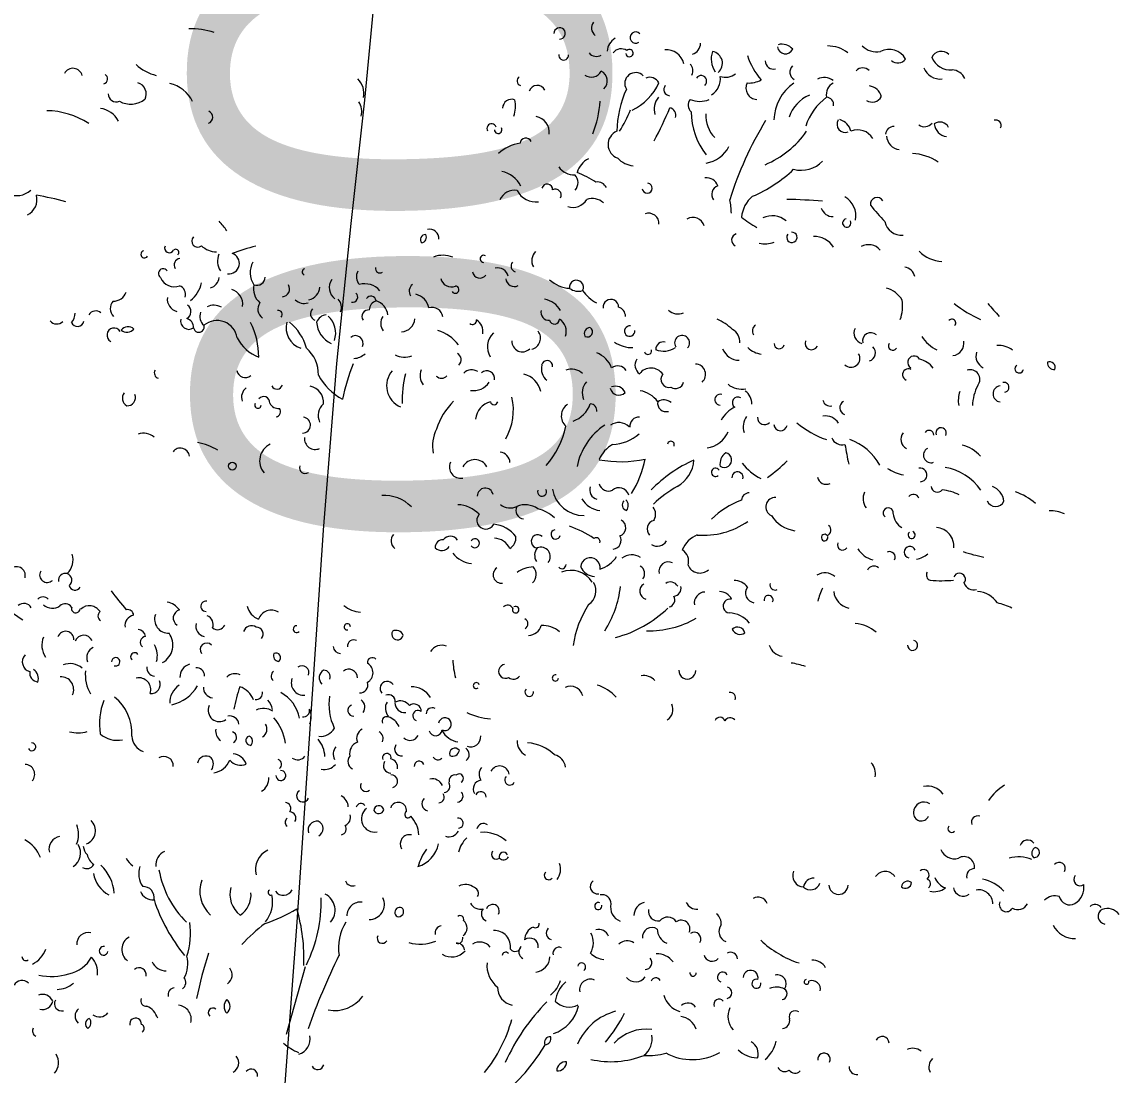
# Model space of a CAD drawing. Header units: millimetres. Extents: x -24439 to 198341, y -52871 to 149926.
# Drawn here: x 145170 to 146761, y 71363 to 72890 of the extents above; entities that cross this region are included whole.
import ezdxf

# ---------------------------------------------------------------- set-up
doc = ezdxf.new("R2010")
doc.units = ezdxf.units.MM
doc.linetypes.add('NET VAN', pattern=[1.06, 0.53, -0.53])
for name, color, linetype, lineweight in [('A-DETL-GENF-2', 9, 'NET VAN', 9), ('G-IMPT-1', 9, 'Continuous', 9), ('G-IMPT-6', 7, 'Continuous', 9)]:
    doc.layers.add(name, color=color, linetype=linetype, lineweight=lineweight)
doc.styles.add('Arial_1', font='arial_0.ttf', dxfattribs={"height": 600})

# ---------------------------------------------------------------- blocks, each defined once
blk = doc.blocks.new('NCV_TKCS_251209_TONG THE HIEN TRANG SAN DUONG - NCV_TKCS_HIEN TRANG_251209a_dwg_CX-1613001-TKCS_MB ĐỊNH VỊ CAO ĐỘ THIẾT KẾ')
at = {"layer": 'G-IMPT-1'}
blk.add_line((-247.9, 4447.1), (-244.2, 4277.7), dxfattribs=at)
blk.add_circle((-765.3, 5555.2), 9.44, dxfattribs=at)
for centre, radius, start, end in [((594.2, 6985.2), 25.4, 61.699, 171.4309), ((477.8, 6934.8), 44.9, 45.24, 134.7603), ((607.1, 7019.7), 48.9, 218.822, 291.315), ((422.9, 7012.5), 51.3, 243.045, 296.955), ((488, 6973.8), 22.6, 243.172, 341.587), ((591.5, 6985.6), 42.8, 218.117, 292.812), ((633.2, 6939), 36.2, 41.631, 103.3173), ((343.1, 6870.2), 76, 67.899, 108.0114), ((222.9, 6882.5), 33.9, 56.746, 123.2543), ((222, 6913.9), 19.7, 205.774, 351.288), ((422.6, 6895.9), 21.4, 60.66, 154.048), ((269.7, 6861.5), 19.9, 148.744, 258.515), ((450.4, 6846.3), 33.5, 28.883, 100.4241), ((764.4, 6875.8), 13.2, 350.728, 124.3312), ((-3.1, 6852.3), 28.1, 303.891, 17.228), ((110.6, 6846.9), 53.4, 177.216, 232.031), ((60.7, 6820.6), 29.1, 327.203, 96.8077), ((283.9, 6964.5), 174.5, 215.037, 237.209), ((205, 6870.8), 20.4, 198.339, 300.548), ((344.2, 6832.9), 35.7, 69.163, 133.4585), ((380, 6838.4), 30.8, 133.756, 209.182), ((455, 6868.2), 25.3, 254.05, 346.879), ((639.5, 6823), 22.8, 42.156, 143.8677), ((-217, 6826.3), 23.2, 159.056, 248.203), ((-130.1, 6828.4), 13.6, 60.039, 320.569), ((-37.8, 6780.3), 42.8, 29.132, 112.8169), ((148.6, 6855.5), 55.5, 281.44, 317.273), ((354.7, 6763.2), 111.5, 141.413, 195.137), ((467, 6738.9), 141.8, 143.4112, 178.9397), ((357.1, 6805.2), 18.6, 10.279, 102.3426), ((593.2, 6846.9), 24.7, 252.445, 334.816), ((652.4, 6849.4), 33.9, 202.407, 279.971), ((-309.1, 6784.7), 13.8, 284.873, 197.019), ((-149.7, 6786.1), 38, 136.466, 194.047), ((-149.2, 6769.3), 23.7, 71.921, 161.2086), ((-133.8, 6788.1), 8.88, 204.775, 155.2249), ((4.3, 6785.5), 21.8, 347.185, 62.366), ((52.2, 6778.8), 44.5, 317.892, 24.615), ((94.7, 6835.1), 37.7, 266.823, 326.307), ((186.4, 6795.9), 27.3, 169.108, 284.165), ((367.6, 6748.8), 87.1, 129.528, 178.6593), ((536.5, 6782.2), 21.7, 107.612, 189.172), ((-214.8, 6779.5), 23.2, 236.786, 317.463), ((51.5, 6773), 13.5, 327.104, 163.3485), ((415.1, 6773.7), 19.8, 165.135, 309.054), ((399.5, 6741), 39.7, 32.054, 89.8347), ((460, 6728), 43.3, 47.927, 128.2564), ((552.4, 6788.5), 36.2, 201.819, 278.69), ((-284.7, 6737.1), 11.6, 185.79, 22.283), ((-98.2, 6722), 26.3, 62.393, 227.959), ((-176.7, 6756.4), 132.7, 312.026, 352.779), ((-62.8, 6722.1), 25, 44.624, 129.0153), ((-14.5, 6732), 15, 157.323, 281.255), ((620.7, 6639.5), 117, 72.192, 104.5362), ((-212.6, 6731), 26.5, 249.547, 350.591), ((-191, 6700.5), 26.5, 330.705, 80.2207), ((60.5, 6715.5), 23.1, 161.2, 242.403), ((44.6, 6785.5), 62.8, 264.529, 307.993), ((1060, 6509.2), 859.5, 165.3457, 179.3983), ((109.3, 6804.1), 233.4, 309.641, 341.599), ((129.7, 6667.6), 247.9, 171.923, 196.248), ((4.1, 6688.1), 43.8, 155.625, 214.314), ((-1244.1, 6829.7), 1249.8, 349.501, 353.556), ((-0.7, 6670.7), 18.8, 0.521, 94.9327), ((216.5, 6748.2), 175, 197.683, 234.514), ((156.4, 6716.9), 73, 192.863, 242.273), ((-352.7, 6678.4), 261.9, 342.604, 355.487), ((325.2, 6704.4), 70.8, 271.537, 333.405), ((-363.8, 6648.7), 11.4, 140.791, 272.336), ((-319, 6629.6), 20.2, 41.18, 179.2684), ((-445.5, 6596.4), 283.9, 355.869, 12.112), ((90, 6652.8), 72.4, 294.935, 350.696), ((38.1, 6797.9), 332.5, 309.78, 330.38), ((452.5, 6553.6), 53.5, 5.94, 76.754), ((544.7, 6610.7), 16.3, 46.058, 205.017), ((-367.3, 6577.4), 22.7, 89.424, 193.256), ((-427.9, 6565), 70.3, 356.786, 30), ((-86.5, 6571.4), 34.6, 129.259, 267.611), ((697.5, 5248.1), 1360.9, 101.9214, 105.5513), ((1482.3, 8078), 1755.1, 237.135, 238.855), ((-301, 6537.4), 38.7, 10.153, 96.9077), ((139.9, 6525.4), 28.9, 36.028, 114.4821), ((442.5, 6579.6), 29.4, 214.697, 288.436), ((487.6, 6546.2), 10.1, 114.436, 46.636), ((610.9, 6595.3), 41.1, 208.104, 292.589), ((-1112.8, 6360.9), 185.3, 88.9678, 108.2633), ((-766.3, 6496.1), 47.7, 4.198, 63.183), ((-400.4, 6517.3), 11.3, 35.385, 227.883), ((-384.4, 6519), 9.11, 196.414, 47.596), ((-57.1, 6589.6), 61.1, 239.79, 279.599), ((175.5, 6524.7), 21.5, 124.596, 235.404), ((315, 6500.5), 76.6, 146.888, 190.491), ((714.6, 6605.4), 84, 241.944, 283.805), ((-277.7, 6409.4), 104.9, 116.3586, 148.4359), ((-310.7, 6505.8), 13.8, 39.14, 190.41), ((-120.6, 6476.7), 51.1, 132.206, 181.397), ((1.4, 6487.7), 12.1, 203.214, 98.6791), ((64.7, 6441.1), 156.3, 17.66, 29.598), ((325.1, 6460.5), 52.6, 66.909, 132.0152), ((564, 6476), 36.9, 57.385, 136.3012), ((-754.1, 6454.1), 42.9, 1.125, 49.278), ((-189.7, 6512.3), 46.6, 232.319, 287.948), ((-226.3, 6040.3), 438.5, 76.169, 82.8488), ((324, 6686.9), 217.4, 247.164, 258.979), ((370.5, 6474.8), 12.5, 159.808, 110.1957), ((437, 6437.9), 56.8, 49.317, 107.3038), ((656.5, 6455.1), 29.8, 29.533, 97.3373), ((-188.3, 6444.4), 26.9, 333.941, 61.112), ((-111.2, 6444.5), 23.9, 42.083, 115.2968), ((135.8, 6424.9), 28.2, 32.604, 137.8696), ((290.6, 6509.8), 72.1, 276.826, 305.677), ((1122.6, 6818.8), 439.6, 234.999, 240.451), ((-341.4, 6357.4), 67.9, 44.087, 94.3683), ((-229.2, 6415), 13.2, 12.136, 184.127), ((-206.3, 6407.4), 14.4, 349.443, 133.9532), ((-168.6, 6428.8), 39, 268.287, 346.321), ((-107.2, 6387.5), 39.8, 64.141, 126.2469), ((29.2, 6407), 24.9, 11.984, 126.3072), ((247.1, 6430.8), 15, 119.745, 262.875), ((625, 6355.7), 67.6, 48.779, 90.1112), ((914.1, 6758.8), 346.4, 249.411, 261.827), ((-1221, 6507.5), 101.2, 242.505, 274.115), ((-1171.2, 6316.1), 81.4, 42.663, 93.7343), ((580.8, 6364.7), 98.1, 357.315, 25.305), ((800.8, 6388.3), 9.17, 333.639, 158.4336), ((-1404.9, 6342.4), 23.3, 31.15, 168.58), ((-1335.6, 6361.1), 12.2, 301.7299, 77.194), ((-1251.4, 6348), 28.8, 350.5439, 89.0665), ((-292.5, 6352.5), 39.6, 98.2259, 171.775), ((-261.1, 6428.7), 52.4, 224.951, 293.141), ((940.3, 6317.7), 53.5, 68.56, 111.4398), ((1057.9, 6353.4), 13.6, 356.463, 130.4106), ((-1269.4, 6377.3), 57.5, 258.595, 323.726), ((-1068.9, 6344.5), 15.7, 307.691, 82.1724), ((814, 6341), 29.9, 293.266, 26.768), ((1065, 6367.6), 16.4, 193.669, 293.204), ((-1293.4, 6336.3), 19.9, 197.532, 309.689), ((799.9, 6407.1), 92.9, 230.05, 260.703), ((910.5, 6338), 32.6, 180.55, 258.393), ((988.4, 6329.4), 10.5, 141.569, 5.031), ((-1310.8, 6234.5), 57.4, 44.102, 99.0275), ((605.6, 6303.9), 25.7, 170.885, 271.487), ((625.7, 6289.7), 20.1, 65.344, 208.607), ((679.7, 6294.1), 10.6, 165.185, 344.303), ((740.7, 6270.7), 15.4, 46.547, 253.964), ((882.5, 6270.6), 23.3, 336.872, 126.5473), ((966.4, 6275.9), 11.7, 293.02, 124.2016), ((-185.6, 6248.3), 30.9, 150.978, 226.084), ((625, 6260), 20.4, 302.757, 63.268), ((755.3, 6227.2), 54.8, 52.531, 94.0694), ((1018.3, 6240.5), 116.2, 169.625, 194.618), ((964, 6258.4), 19.6, 113.961, 279.436), ((-1389.6, 6063), 192.8, 74.035, 105.9647), ((-467.4, 6219.4), 22.7, 12.13, 119.945), ((233.7, 6088.4), 146.6, 64.293, 81.8527), ((361.9, 6235.5), 18.1, 142.3, 226.497), ((490, 6243.7), 15.9, 176.392, 350.189), ((591.8, 6236), 21.6, 243.075, 48.165), ((735.8, 6238.3), 14.1, 79.348, 265.462), ((933.6, 6232.7), 67, 177.683, 207.374), ((-476, 6214.1), 12.2, 102.806, 238.271), ((-489.4, 6216.4), 14.4, 298.867, 42.21), ((-327.8, 6210.2), 8.56, 78.14, 281.86), ((-245.1, 6216.9), 15, 158.558, 266.384), ((-126.5, 6279.1), 79.3, 244.597, 283.172), ((-93.2, 6209.2), 16.9, 347.53, 205.889), ((151.2, 6250.9), 34.2, 242.599, 308.822), ((289.7, 6186.8), 34.5, 12.696, 77.3029), ((415.3, 6219.8), 12.3, 194.388, 3.103), ((-406.5, 6130.2), 62.6, 84.4596, 128.0624), ((-281.1, 6175.4), 24.8, 27.892, 122.6212), ((-96.2, 6235.1), 35.4, 249.975, 303.444), ((-14.4, 6288.4), 103.7, 233.028, 258.085), ((0.2, 6186.9), 18.9, 17.499, 202.952), ((17.6, 6168.5), 24.1, 17.671, 88.5882), ((371.7, 6239.1), 56.6, 242.594, 279.464), ((-328.4, 6181), 18.6, 208.512, 337.846), ((-243.6, 6187.2), 20.7, 201.652, 313.291), ((-151.9, 6104.8), 54.7, 46.072, 97.0578), ((60.6, 6144.7), 12.6, 96.736, 23.771), ((190, 6154.1), 18, 333.435, 229.185), ((322.4, 6195.8), 44, 218.565, 285.945), ((-390.9, 6147.6), 26, 209.298, 309.135), ((-372.1, 6119), 8.8, 226.631, 105.2989), ((-140.3, 6131), 18.3, 179.54, 294.988), ((151.8, 6125.3), 19, 94.435, 196.175), ((137.8, 6172.6), 52.8, 265.34, 319.902), ((617.1, 6119), 17.6, 136.116, 264.996), ((852.4, 6126.1), 12.7, 349.017, 219.051), ((-1036.1, 5985.8), 144.8, 49.471, 61.137), ((-561.4, 6115.1), 10.4, 183.525, 323.075), ((-457.7, 6089.5), 20.9, 145.345, 229.843), ((-121.9, 6120.2), 12.2, 208.629, 16.611), ((-121.1, 6088.4), 36.9, 359.92, 72.85), ((-28.4, 6111.6), 15.1, 111.688, 222.322), ((-36.8, 6113.5), 12.4, 257.3269, 76.683), ((56.3, 6179.5), 74.4, 251.792, 288.208), ((116.7, 6111.9), 8.78, 213.906, 30.104), ((242.4, 6090.2), 25.1, 328.882, 104.8579), ((571.5, 6127.3), 17.2, 205.369, 300.428), ((825.8, 6112.4), 11.8, 19.149, 160.8511), ((915.4, 6031.9), 80.9, 56.75, 94.1796), ((-398.7, 5328.7), 884.5, 121.7335, 125.6461), ((-582.3, 6088.7), 29, 169.563, 237.696), ((-456.8, 6041.3), 39.7, 25.74, 94.7717), ((-168.4, 6058.3), 28.4, 302.678, 52.741), ((120.7, 6077.3), 25.4, 163.19, 252.607), ((145.4, 6041.2), 34.4, 50.886, 159.9584), ((345.4, 6142.5), 56.1, 248.888, 295.885), ((359, 6052.2), 36, 13.295, 72.462), ((583.5, 6049.6), 37, 48.305, 116.1644), ((787.2, 6090.3), 24.6, 157.863, 260.247), ((844.4, 6067.8), 18.5, 134.789, 307.04), ((-1468.5, 6081.2), 52.7, 263.742, 327.678), ((-1311.7, 5277.3), 774.2, 91.7044, 97.0932), ((-1002.4, 6051.4), 14.2, 149.627, 327.159), ((-914.4, 6022.1), 25.3, 279.038, 89.4338), ((-731, 6055.5), 8.13, 123.356, 264.719), ((-633.1, 6045.6), 33.5, 160.56, 250.56), ((-571.8, 6022.3), 49.3, 58.109, 121.8908), ((-406.3, 6035.9), 27, 25.228, 122.8805), ((-310.7, 6059.9), 9.74, 243.923, 26.074), ((-311.8, 6031.1), 34.5, 8.568, 73.263), ((-7.8, 6004.8), 67.3, 39.3709, 83.7439), ((63.7, 6032.1), 24.8, 50.255, 141.7624), ((185.1, 6060.6), 19.5, 157.886, 300.286), ((200.7, 6063.2), 20.3, 253.656, 2.657), ((317.9, 6049), 13.3, 90.722, 285.537), ((360.7, 6054.8), 13.5, 74.325, 253.784), ((600.8, 6252.8), 222.3, 246.26, 267.557), ((639.2, 5916.4), 131.2, 44.5129, 87.3361), ((902.4, 5921.2), 129.2, 50.823, 97.5721), ((-1443.5, 6024.2), 42.1, 313.21, 30.53), ((-966.2, 6090.7), 52.8, 242.754, 286.363), ((-903, 6031), 41.2, 172.723, 230.879), ((-807.2, 6031.4), 54, 168.836, 230.472), ((-720.9, 6023.5), 34.6, 299.6, 11.945), ((-605, 6030.3), 12.7, 277.283, 65.224), ((-559.3, 6032.7), 12.9, 24.849, 163.9501), ((-533.8, 6018.5), 24, 125.115, 195.579), ((-547.8, 5997), 41.1, 24.31, 89.6422), ((-477.7, 6015.9), 33.3, 287.778, 12.733), ((-214.1, 6022.3), 45.8, 149.478, 228.847), ((-180.9, 6045.7), 25, 193.343, 332.971), ((403.7, 5989.2), 70.5, 131.6422, 168.8679), ((433.9, 6015.1), 45.7, 162.532, 213.726), ((432.9, 6038.4), 17, 193.554, 333.028), ((474.4, 6035.2), 16.5, 202.682, 3.798), ((623.5, 6056.3), 27.7, 220.84, 301.215), ((1250.1, 6324.7), 678.4, 205.513, 209.592), ((833.3, 6014.4), 16.3, 289.781, 117.4765), ((1005, 5994), 44.3, 24.1349, 85.8809), ((1057, 5886.9), 155.2, 66.125, 86.7347), ((1185, 5929.3), 96.3, 84.5083, 106.912), ((-1063, 6015.9), 11.3, 170.925, 350.151), ((-1045.2, 6010.4), 7.51, 328.282, 152.225), ((-1025.3, 5984.9), 15.4, 113.133, 230.605), ((-840.5, 6010), 20.3, 267.115, 16.57), ((-774.7, 5999.9), 19.2, 293.15, 46.833), ((-651.5, 5990), 29.6, 355.789, 60.357), ((-554, 5996.4), 16, 100.191, 229.947), ((-490.7, 5998.2), 31.9, 164.892, 231.979), ((-382, 5918.9), 93.2, 53.151, 91.092), ((-106.5, 6006.4), 13.2, 8.347, 187.917), ((-80.8, 6008.3), 38.9, 185.396, 245.041), ((-36.3, 5976.9), 40.9, 65.015, 125.3761), ((31.9, 5980.1), 39.9, 154.703, 220.16), ((74, 6008.9), 21.1, 207.868, 332.132), ((73.1, 5983.7), 24.8, 38.236, 129.7436), ((134.5, 5948.8), 65.7, 52.508, 97.3535), ((195.5, 5982.9), 27.6, 67.238, 139.2454), ((195, 6003.5), 20.7, 187.192, 302.406), ((784, 6118.1), 115.8, 254.584, 275.027), ((880.7, 6001.1), 15.1, 202.457, 337.543), ((916, 5873.4), 123.8, 80.0419, 99.9581), ((1023.4, 6015), 22.2, 219.498, 352.393), ((-1116.2, 5984.1), 8.72, 121.115, 347.811), ((-955.7, 5977), 29, 302.3, 10.441), ((-797.6, 5992.8), 44.1, 183.965, 246.019), ((-721.1, 6009.7), 29.3, 240.659, 306.075), ((-675.3, 5966.6), 15.9, 148.777, 267.823), ((-640.6, 5944.2), 29.9, 115.8675, 174.7423), ((-672, 5919.1), 55.7, 358.065, 64.462), ((-326.7, 5955.7), 17.8, 330.4619, 75.936), ((-151.8, 5914.3), 56.9, 30.524, 93.1198), ((292.7, 5988.2), 66.5, 295.665, 353.259), ((-1059.2, 5952.6), 11.8, 51.524, 251.256), ((-1034.9, 5964.9), 36.7, 220.077, 307.242), ((-1036, 5951.4), 72, 324.555, 5.308), ((-890.2, 5925.6), 38.1, 9.763, 89.5076), ((-790.2, 5944.2), 26.6, 161.848, 251.284), ((-764.7, 5938.2), 9.74, 333.925, 116.0754), ((-613.3, 5968.1), 60.8, 200.336, 261.809), ((-565.7, 5925.5), 18.4, 351.405, 146.0951), ((-270.3, 5918.2), 27.9, 74.504, 150.2542), ((-237.1, 5935.2), 19.1, 7.227, 148.9974), ((-49.1, 5952.3), 69.3, 306.561, 357.082), ((24.3, 5932.9), 16.5, 10.167, 104.8884), ((148.5, 5931.1), 22.2, 104.823, 202.047), ((241, 6093.7), 307.4, 321.482, 333.046), ((835.2, 5951.7), 13.8, 36.61, 160.8807), ((-1014.6, 5913.6), 22.3, 359.672, 85.3502), ((-909.5, 5880.5), 35.8, 76.469, 134.5784), ((-688.5, 5926.9), 50.7, 180.522, 269.478), ((-777.8, 5817.1), 119.7, 31.685, 68.341), ((-455.4, 5970.2), 44.9, 256.827, 309.957), ((-271.7, 5940.5), 44.1, 276.764, 343.966), ((-6.5, 5910.3), 33.6, 139.595, 244.595), ((109.4, 5891.1), 35.8, 62.149, 141.3867), ((235, 5910.5), 8.42, 354.359, 185.641), ((391.5, 5909.8), 31, 139.04, 208.943), ((369.1, 5912.2), 18, 254.36, 93.6232), ((497.4, 6045.5), 153.8, 236.573, 258.467), ((615.7, 5947.2), 21.1, 206.968, 314.107), ((755.9, 5931.8), 40.1, 174.286, 231.381), ((785.8, 5904.3), 12.2, 7.997, 247.752), ((-1002.2, 5905.9), 31.5, 189.938, 271.118), ((-986.8, 5878.7), 18.9, 313.8829, 72.598), ((-918.5, 5886.6), 27.4, 174.494, 247.432), ((-960.7, 5771.7), 188.6, 16.738, 43.06), ((-572.5, 5928.5), 41.6, 289.356, 330.255), ((-191.2, 5896.4), 237.4, 181.726, 199.149), ((-360.2, 5905.1), 35, 172.428, 235.497), ((-347.2, 5920.8), 17.2, 239.574, 334.634), ((-204.9, 5888.5), 9.1, 212.378, 4.492), ((-288.7, 5840.2), 141, 347.315, 29.539), ((188.6, 5809.8), 156.3, 140.256, 185.668), ((64.5, 5970.8), 106.3, 289.516, 327.321), ((525.1, 5631.8), 344, 131.0642, 152.1452), ((223, 5873.4), 78.2, 315.438, 13.059), ((412.2, 5881.2), 13.5, 2.437, 201.753), ((835.6, 5919), 39.9, 199.069, 258.559), ((917.6, 5860.3), 44.9, 10.851, 102.6853), ((-1165.9, 5886.5), 34.1, 286.675, 355.137), ((-973.2, 5842.4), 22.7, 15.126, 91.1365), ((-887.8, 5834.4), 49.2, 25.685, 146.852), ((-710, 5803.5), 83.7, 15.563, 65.964), ((-20.9, 5831.6), 537.8, 175.236, 184.764), ((-410.1, 5865.2), 56.4, 156.802, 262.688), ((-189.3, 5843.3), 46.6, 119.887, 192.188), ((-214.9, 5860.8), 194.9, 334.12, 5.63), ((152.5, 5819.6), 73.2, 135.7806, 174.972), ((357.6, 5877.9), 10.1, 48.792, 327.468), ((855.2, 5869.5), 8.58, 145.561, 87.5661), ((998.8, 6233.5), 366.8, 267.971, 276.121), ((-1131.7, 5842.1), 27, 154.258, 240.793), ((-967, 5860.4), 19.8, 182.661, 322.29), ((-939.7, 5854.1), 13, 206.51, 34.001), ((-774.8, 5919.4), 93.6, 222.854, 266.744), ((-151.4, 5779.2), 167.3, 151.325, 178.6378), ((50.3, 6103.3), 278.9, 276.023, 299.028), ((-86.3, 5837.1), 272.8, 345.782, 4.691), ((455.9, 5835.4), 19.4, 108.045, 191.443), ((519.7, 5839.2), 22.7, 101.856, 262.915), ((863.5, 5828.5), 13.8, 38.867, 275.894), ((854.6, 5870.6), 61.2, 298.176, 326.845), ((-1183.9, 5800.7), 19.3, 67.487, 165.6462), ((-529.6, 5924.4), 140.2, 224.605, 258.794), ((562.2, 5563.5), 381.4, 138.0237, 148.8313), ((564.1, 5666), 208.8, 127.543, 151.2542), ((569.7, 5878.1), 81, 229.337, 278.772), ((655.6, 5802.8), 7.95, 54.528, 35.472), ((651.7, 5820.3), 13.9, 307.371, 70.12), ((819.7, 5802.4), 13.7, 349.528, 129.957), ((996.7, 5800.3), 14.6, 335.805, 174.3342), ((-1261.5, 5789.7), 27.4, 329.304, 21.899), ((-1225.7, 5785.7), 15.7, 219.121, 4.483), ((-1130.3, 5775.9), 17.2, 48.257, 258.613), ((-1108.6, 5812), 21.3, 246.802, 336.802), ((-1098.3, 5786.4), 19.6, 61.607, 161.9962), ((-635.9, 5755.9), 38.7, 10.153, 96.9077), ((-221.7, 5769.2), 98, 171.808, 206.516), ((320.6, 5901.8), 185.9, 281.844, 321.812), ((702.4, 5798.4), 12.5, 173.085, 340.931), ((779.9, 5845), 60.1, 228.669, 272.973), ((929.9, 5790.9), 13.3, 165.093, 270.656), ((855.6, 6112.6), 343.2, 282.519, 291.964), ((1030, 5810.6), 25.7, 219.166, 301.909), ((1060.3, 5720.7), 65.6, 51.413, 101.4468), ((-1276.5, 5781.1), 20.2, 234.741, 333.33), ((-802.9, 5788.8), 20.5, 207.157, 326.816), ((-719.7, 5777.9), 14, 223.311, 358.763), ((-565.8, 5742.9), 37.6, 148.21, 221.316), ((-149.3, 5749), 25.5, 18.531, 102.7527), ((100.1, 5755.3), 22.4, 175.236, 274.764), ((116.3, 5782), 23.2, 210.64, 311.418), ((152.1, 5751.5), 24.3, 32.639, 147.3605), ((794.1, 5755), 16.9, 63.837, 172.762), ((1110.4, 5583.1), 189.1, 81.4824, 92.7915), ((-765.1, 5729.2), 28, 143.32, 216.68), ((-736.7, 5724.1), 14.6, 12.854, 159.5158), ((-198.7, 5707.5), 33.2, 45.239, 168.1587), ((177.6, 5741.4), 14, 152.614, 272.328), ((161.2, 5734.7), 18.5, 336.697, 65.38), ((222.1, 5730.9), 27.4, 348.539, 55.061), ((-998, 5720.2), 13.3, 165.092, 270.655), ((-748.5, 5714.3), 7.67, 165.964, 14.036), ((-705.8, 5741.5), 21.9, 220.359, 295.451), ((-703.7, 5711.1), 12.9, 294.98, 55.49), ((-631.4, 5699.1), 19.2, 287.469, 100.6022), ((-236.1, 5712.2), 27, 171.588, 297.338), ((-30.5, 5712.1), 10.9, 178.226, 45.374), ((59.8, 5757.4), 74.8, 205.244, 288.359), ((106.7, 5766.8), 59, 227.112, 279.88), ((259, 5705), 21.2, 118.443, 241.557), ((401.5, 5667.8), 67.4, 129.4276, 173.6868), ((691.9, 5685.1), 37.8, 66.902, 137.627), ((-158.8, 5662.3), 19.3, 28.646, 197.021), ((168.9, 5681.2), 20.4, 303.159, 79.461), ((266.9, 5690.5), 25.5, 254.439, 346.494), ((837.9, 5659.3), 153.8, 170.557, 183.084), ((756.2, 5701.9), 45.5, 202.428, 275.643), ((-1056.3, 5640.6), 19.9, 283.031, 38.089), ((-592.3, 5677.1), 26.5, 192.111, 309.531), ((-104.1, 5688.4), 37.9, 249.146, 312.42), ((-58.5, 5656.3), 20.5, 168.618, 281.382), ((-45, 5619.3), 53, 71.701, 129.2838), ((-25.2, 5572.9), 96.8, 64.602, 91.8587), ((43.7, 5376.4), 275, 73.373, 87.1735), ((166.6, 5648.1), 20.9, 292.073, 49.982), ((326.5, 5644), 32.2, 359.248, 75.563), ((574.1, 5658.8), 12.5, 181.629, 309.484), ((-1046.9, 5641.8), 21.1, 159.553, 256.591), ((-663.1, 5599.2), 44.5, 131.709, 237.319), ((-197.5, 5551.2), 74.4, 60.156, 104.6539), ((31, 5622.5), 11.3, 118.67, 3.221), ((129.8, 5634.2), 9.34, 0.572, 142.5566), ((233.2, 5589.1), 40.9, 75.574, 142.7837), ((317.3, 5615.6), 22.8, 79.277, 209.048), ((382.5, 5663.2), 30.8, 219.43, 329.042), ((488.7, 5605.7), 36.5, 51.635, 110.4191), ((534.3, 5626.7), 24.2, 161.701, 277.244), ((569.3, 5619.4), 11, 350.65, 209.958), ((805.9, 5546.7), 80.6, 64.421, 103.7665), ((934.4, 5614.7), 12.2, 192.968, 93.2905), ((-595.4, 5601.9), 13.6, 176.509, 321.417), ((-366.7, 5504.7), 92.5, 61.39, 110.2397), ((-140.8, 5606.8), 21.6, 155.584, 349.116), ((-103.7, 5532.4), 72.1, 52.644, 102.6782), ((-5.7, 5594), 15.9, 63.221, 282.528), ((111.2, 5638), 80, 305.538, 342.408), ((244, 5587.7), 21.1, 339.553, 76.591), ((459.1, 5572.8), 33.1, 42.78, 106.1721), ((-982.7, 5533.2), 37.9, 64.262, 126.6179), ((-849, 5401.2), 185.1, 77.805, 94.0245), ((-97.3, 5530.6), 41.9, 40.806, 105.3396), ((-85.2, 5577.8), 27.8, 314.765, 25.219), ((23.3, 5567.8), 27.8, 157.411, 229.07), ((12.1, 5560.9), 22.7, 337.965, 129.2661), ((134.4, 5569.9), 23.6, 7.27, 190.912), ((335.4, 5572.8), 20.5, 46.987, 140.1674), ((339.4, 5579.9), 20, 294.101, 29.03), ((424.5, 5568.5), 26.1, 108.004, 208.393), ((484.5, 5578.4), 16.9, 93.747, 278.934), ((-891.5, 5539.7), 22, 24.105, 161.1017), ((-205.6, 5524.8), 21.2, 50.611, 160.4374), ((-149.9, 5546), 10.9, 231.114, 165.7528), ((66.5, 5556.9), 9.85, 236.049, 17.692), ((108.3, 5490.8), 61.6, 49.265, 128.0066), ((141, 5589.8), 38.5, 219.195, 283.936), ((-31.8, 5502.2), 253.1, 344.208, 10.161), ((284.6, 5555.9), 20.2, 138.828, 269.096), ((335.8, 5549.1), 17.3, 297.764, 47.045), ((504.5, 5501.2), 62.9, 54.432, 106.0029), ((-221.6, 5514.2), 18.2, 102.691, 200.707), ((-228, 5526.9), 21.9, 241.039, 343.72), ((26, 5462.6), 73.5, 109.5204, 142.1542), ((-10.8, 5509.1), 25.9, 326.194, 61.879), ((127, 5508.7), 38.3, 319.027, 48.864), ((90.9, 5671.7), 288.3, 301.499, 330.584), ((248.8, 5683.8), 228.6, 285.145, 316.486), ((521.6, 5517.6), 18.1, 28.94, 151.06), ((521.6, 5539.5), 20.6, 219.708, 320.292), ((-322.4, 5500.3), 24.2, 157.38, 247.38), ((-156.7, 5556.8), 61.6, 232.756, 282.186), ((-66, 5491.5), 20.6, 142.424, 292.386), ((634.2, 5535.8), 37.8, 213.094, 278.449), ((692.8, 5312.4), 178.8, 87.3307, 98.6927), ((399.6, 5413.2), 253.6, 163.886, 188.085), ((-26.9, 5411.5), 14.4, 47.79, 151.1331), ((-9.3, 5420.5), 8.05, 168.417, 138.4533), ((16.7, 5392.5), 13, 313.167, 83.702), ((27.4, 5401.6), 33.5, 289.502, 0.062), ((82, 5344.5), 60.9, 65.253, 110.1671), ((430.6, 5399.2), 20.3, 194.206, 17.685), ((343.1, 5322.5), 36.4, 57.894, 116.0795), ((549.4, 5366.9), 12.4, 348.671, 121.3473), ((1340.5, 5270.9), 127.7, 138.7021, 162.8002), ((-383.3, 5367.4), 62.7, 245.01, 285.048), ((396.4, 5291), 29.3, 318.215, 41.785), ((542, 5302.3), 12.1, 31.547, 176.5264), ((566.7, 5305.3), 14.9, 58.157, 167.0819), ((900.1, 5280.6), 39.4, 5.573, 58.437), ((-265.7, 5281.6), 14.1, 168.432, 3.938), ((-266.4, 5271.8), 18.3, 36.214, 136.156), ((-145.9, 5255.9), 32.4, 86.2208, 165.4538), ((10.5, 5270.9), 17, 114.998, 312.382), ((130.1, 5290.1), 7.43, 91.9, 14.359), ((179.8, 5252.4), 30.4, 30.116, 131.7019), ((230.5, 5198.6), 104.4, 59.019, 89.0899), ((1080.6, 5254.4), 46.8, 53.187, 118.3379), ((-387.1, 5263.3), 7.52, 19.979, 296.419), ((53.9, 5318.9), 183.2, 198.678, 212.25), ((28.3, 5276.2), 18.9, 250.077, 339.474), ((1077.5, 5235.6), 25.6, 74.213, 195.788), ((1208.3, 5250.7), 15.2, 86.959, 216.441), ((-1115, 5214), 48.3, 332.105, 32.3), ((-594.6, 5263.5), 44.3, 209.537, 265.913), ((-565.7, 5218.3), 32.1, 73.902, 178.1522), ((-502.8, 5222.6), 8.1, 103.564, 336.045), ((-358.8, 5223.2), 15, 78.745, 202.677), ((79.6, 5239), 10.3, 154.299, 25.701), ((1071.3, 5232.3), 18.8, 191.184, 354.542), ((1341.6, 5226.2), 18.9, 54.765, 178.3647), ((1369.1, 5220.9), 14.7, 128.862, 239.935), ((1361, 5220.3), 12.1, 273.348, 95.4486), ((-728.7, 5212.4), 12.5, 95.712, 290.278), ((-604.2, 5180.2), 19.7, 71.162, 179.9125), ((-592.6, 5183.1), 16.6, 336.865, 108.1548), ((-389.1, 5214.3), 18.1, 199.884, 286.985), ((-304.4, 5198.3), 11.7, 57.756, 205.509), ((-47.5, 5217.5), 7.21, 31.096, 328.904), ((1152.6, 5217.9), 9.18, 159.064, 333.008), ((1353.3, 5111.6), 91.2, 85.8541, 121.2857), ((1429.4, 5200.8), 14.7, 344.852, 158.2751), ((-1188.5, 5151.6), 21.3, 1.855, 157.5339), ((-1118, 5174.1), 18.1, 166.282, 331.218), ((-1072.1, 5174.6), 16.8, 90.754, 206.033), ((-1073.4, 5174.6), 16.9, 327.0109, 86.1187), ((-415.4, 5915.3), 912.6, 233.457, 237.153), ((-816.5, 5146.5), 48.8, 53.622, 95.3304), ((-776.4, 5168.5), 20.6, 122.814, 254.248), ((-720.8, 5168.9), 22.6, 355.6929, 84.7766), ((-690.8, 5184.4), 18.8, 246.615, 352.875), ((-320.9, 5167.3), 26.6, 315.416, 77.105), ((1485.5, 5189.3), 15.1, 157.167, 323.343), ((1454.9, 5160.9), 46.8, 318.744, 24.402), ((-1046.9, 5171.6), 13.9, 206.908, 349.351), ((-902.9, 5137.4), 13.5, 16.045, 123.9921), ((-806.2, 5156.1), 33.6, 176.897, 289.363), ((-713.7, 5166.6), 25.5, 182.72, 275.452), ((-524.7, 5148.9), 13.7, 173.212, 283.52), ((-530.5, 5142.3), 11.2, 323.097, 133.6351), ((-396.3, 5132.1), 21.2, 136.345, 242.58), ((-407.3, 5131.2), 16.1, 355.723, 105.7004), ((-347.9, 5146.5), 20.8, 16.443, 146.4951), ((-317, 5137.3), 18.9, 282.243, 36.646), ((-251.6, 5148.3), 17.3, 50.183, 237.309), ((-181.1, 5119.4), 52.4, 47.317, 108.4933), ((-25.9, 5307.4), 160.7, 261.109, 282.471), ((1169.5, 5183.4), 35, 218.573, 303.247), ((1207.8, 5136.6), 26, 10.189, 137.2917), ((-1107.1, 5104.1), 17.1, 59.527, 154.6767), ((-1050.4, 5102), 18.9, 52.329, 150.287), ((-990.1, 5103.1), 30.7, 49.048, 149.1334), ((-958.8, 5118.7), 13.5, 146.009, 253.957), ((-878.2, 5118.6), 25.4, 117.569, 205.563), ((-825.6, 5085.6), 49.4, 316.954, 51.844), ((-696.9, 5113), 15.5, 59.257, 235.272), ((-459.6, 5126.3), 16.4, 353.243, 145.644), ((-239.4, 5119.9), 15.9, 9.678, 131.0157), ((-205, 5102.5), 27.5, 52.945, 133.0822), ((-201.4, 5127.2), 23.3, 196.194, 293.403), ((-173.8, 5114.8), 17.5, 13.452, 146.5316), ((-161.6, 5107.2), 12.6, 67.277, 266.733), ((-129.9, 5121.4), 14.5, 78.374, 197.654), ((-93.1, 5106.2), 15.5, 261.591, 188.409), ((134.2, 5021.7), 101.6, 61.966, 103.0426), ((1238.8, 5122.8), 19.2, 106.708, 209.691), ((1266.5, 5019.8), 103, 60.594, 93.9582), ((1448.2, 5101.2), 34.4, 88.2557, 152.6769), ((1471.8, 5148.6), 26.1, 209.919, 314.55), ((1542.7, 5125.9), 17.2, 51.25, 152.9396), ((1570.8, 5122.5), 18.9, 136.203, 279.592), ((1578.5, 5108.9), 34.2, 51.309, 128.6914), ((-1146.1, 5072.3), 20.7, 46.269, 147.1497), ((-1092.6, 5133.5), 34, 247.236, 319.552), ((-1028.4, 5116.3), 10.4, 176.072, 14.319), ((-865.9, 5090.6), 21.1, 27.242, 99.6264), ((-842.5, 5087.2), 13.8, 109.655, 250.345), ((-513.6, 5101), 15.9, 147.677, 240.393), ((-449.5, 5102.9), 29.4, 174.393, 293.552), ((-311.5, 5083.4), 22, 340.5869, 69.447), ((-215.3, 5109.6), 28.1, 164.814, 239.947), ((-24.6, 5094.6), 24.2, 265.653, 22.672), ((122.1, 5128.4), 38.1, 194.497, 259.199), ((185.1, 5078.9), 32.7, 21.641, 95.4997), ((1119.8, 5090.8), 13.4, 326.861, 145.759), ((1182.6, 5120.3), 44.4, 218.329, 265.878), ((1267.3, 5061.5), 34.8, 18.062, 116.0728), ((1354.6, 5101.7), 26.3, 257.233, 348.578), ((-1078.9, 5327.2), 280.9, 245.142, 256.807), ((-855.6, 5049.3), 51.2, 0.746, 47.709), ((-708.7, 5039.7), 32.2, 122.978, 198.443), ((-605.3, 5048.3), 29.8, 82.6627, 150.4674), ((-247.3, 5110.5), 134.2, 188.393, 222.299), ((-314.4, 5074.1), 13.8, 125.426, 291.176), ((-229.7, 5072), 11.5, 88.327, 218.542), ((-230.1, 5040.7), 42.8, 40.7009, 88.8968), ((-111.4, 5088.4), 16.2, 212.137, 8.976), ((-57.4, 5128.6), 54.8, 226.151, 276.979), ((1036.6, 5045.7), 27.7, 49.284, 163.238), ((1091.7, 5051), 15, 67.324, 191.256), ((1131.2, 5072), 11.5, 322.119, 91.0139), ((1142.1, 5103.7), 46.4, 274.676, 323.435), ((1219.7, 5093.2), 24.6, 208.049, 321.56), ((1332.2, 5079.9), 17, 174.352, 346.723), ((-1030.2, 5037.8), 19.8, 13.892, 176.9878), ((-984.8, 5038.7), 22.4, 41.866, 175.0023), ((-858.6, 5046), 9.68, 52.769, 249.123), ((-702, 5045.3), 19.2, 14.037, 112.8341), ((-174.4, 5036), 419.9, 178.095, 185.724), ((-595.9, 4995.1), 54.9, 38.811, 88.0585), ((-551.4, 5046.3), 15.1, 277.564, 29.306), ((-512.4, 4978.6), 87.9, 26.8669, 78.839), ((-430.5, 5038.9), 15.2, 278, 28.87), ((-445.8, 5018.2), 40, 352.268, 44.6), ((-243.4, 5024.7), 18, 351.4879, 80.5659), ((-168.5, 5064.9), 21.4, 240.495, 349.908), ((-49.6, 5045.2), 13.2, 51.405, 218.597), ((-57.7, 5053.3), 16.5, 262.165, 7.837), ((-32.2, 5048.1), 17.2, 319.7339, 77.1339), ((69.4, 5024.9), 23.7, 25.56, 168.6902), ((1082.8, 5061.9), 15, 247.353, 11.227), ((1497.1, 5105.3), 58.5, 223.7, 289.046), ((-1030.7, 5023.4), 52.9, 175.41, 229.829), ((-942.6, 5018.2), 27.4, 131.199, 217.379), ((-898.8, 5021), 10.1, 267.356, 195.328), ((-802.3, 5035.4), 21.1, 190.985, 279.624), ((-786.7, 5045), 96.8, 299.411, 346.296), ((-655, 5027.9), 23.1, 189.832, 282.789), ((-512.1, 4976.5), 41.5, 74.461, 132.3271), ((-541.1, 5002.6), 42.1, 24.684, 59.291), ((-382.9, 5026.8), 37, 280.285, 349.715), ((-263.9, 5019.2), 25, 134.625, 219.016), ((-176.4, 5018.6), 16.6, 161.328, 293.651), ((-88.2, 5030.7), 12.5, 223.799, 336.815), ((44, 5021.1), 24.4, 155.122, 232.951), ((95.6, 5021.8), 12, 150.947, 352.186), ((929.8, 5008.9), 23.3, 198.283, 14.236), ((-990.3, 4940.4), 46.4, 66.502, 127.1843), ((-825.8, 4972.5), 28.9, 358.613, 118.7318), ((-801.2, 4993.5), 22.1, 281.276, 38.273), ((-696.7, 4978.4), 50.7, 140.019, 198.21), ((-560.7, 4897), 124.3, 25.948, 57.319), ((-266.4, 4980.7), 28.3, 126.59, 210.79), ((-204.4, 4987.7), 10.5, 4.962, 218.637), ((-194.2, 4965.6), 23, 11.039, 89.3507), ((-124, 4991.9), 11.7, 30.951, 206.266), ((-30.8, 4982.1), 14, 95.079, 207.699), ((-22.8, 4990.6), 10.7, 314.427, 149.8194), ((37.3, 4982.2), 20.9, 112.306, 229.75), ((843.5, 5005.7), 27.2, 172.863, 283.869), ((875.6, 4982.4), 25.8, 105.708, 186.91), ((861.1, 5000.8), 24.3, 242.702, 357.435), ((-1091.7, 4962.6), 24.2, 152.666, 271.885), ((-870.5, 4997.5), 93.8, 191.208, 226.901), ((-624.8, 4981), 27.2, 171.815, 322.32), ((-590.9, 4953.4), 22.9, 23.429, 117.6907), ((-523.3, 4964.4), 22.4, 318.366, 48.366), ((-411.8, 4926.3), 66.8, 18.597, 57.984), ((-304.5, 4966.8), 27.5, 157.161, 224.078), ((-272.7, 4958), 19.9, 155.416, 260.728), ((-189.5, 4972.6), 18.1, 164.466, 285.535), ((-76.2, 4946.3), 25.7, 39.141, 121.9338), ((-53.2, 4961.8), 15.5, 293.819, 49.922), ((-14.9, 4948.1), 14.4, 290.99, 60.84), ((40.7, 4962.1), 13.4, 17.838, 170.3348), ((-1068.7, 4942), 22.5, 189.234, 279.691), ((-1090.5, 4921.1), 25.7, 356.924, 74.1499), ((-1006.2, 4918.5), 30.9, 351.935, 109.487), ((-916, 4837.1), 108.5, 12.296, 68.907), ((-592.2, 4938.9), 28.2, 188.782, 250.829), ((-579.5, 4926.2), 14, 313.3109, 88.7635), ((-531.8, 4932.6), 11.4, 124.087, 284.8), ((-538.6, 4929.5), 12.5, 320.502, 88.3849), ((-415.4, 4942), 21.8, 250.016, 340.016), ((-351.1, 4951.8), 35.9, 274.281, 334.736), ((-177.8, 4936.7), 15.5, 301.247, 108.786), ((-57.1, 4932.8), 13.8, 289.15, 53.356), ((-741.6, 4911.4), 158.2, 175.63, 205.449), ((-456, 4895.5), 13.1, 325.391, 83.4984), ((-233, 4908.2), 13.2, 170.412, 327.513), ((-74.1, 4911.4), 17.8, 152.035, 273.435), ((759, 4902.5), 22.8, 36.132, 137.8443), ((-555.4, 4853.5), 37.1, 35.518, 100.8791), ((-437.4, 4873), 12, 197.172, 109.6977), ((-140.9, 4874), 19.7, 8.596, 176.8582), ((6.5, 4886.4), 12.1, 290.733, 114.5074), ((70.3, 4887.1), 16.8, 70.867, 182.871), ((95, 4801), 85.2, 65.893, 110.8334), ((-767.7, 4877.6), 45.7, 202.5, 263.761), ((-617.8, 4845.8), 21.1, 70.767, 186.554), ((-625.9, 4845.2), 25.5, 343.147, 53.722), ((-616.7, 4877.7), 50.7, 296.489, 354.936), ((-547, 4903.2), 35.6, 237.49, 307.716), ((-497.3, 4847.5), 35.8, 316.7, 20.68), ((-289, 4836.4), 31.8, 19.833, 79.696), ((-229.1, 4853.1), 11.5, 51.319, 181.817), ((-190.2, 4838.1), 31.9, 144.858, 297.837), ((-186, 4859.8), 12.2, 29.343, 195.896), ((-188.2, 4865.2), 12.9, 222.695, 2.544), ((-115.9, 4871.3), 7.8, 134.308, 346.199), ((-141, 4809.7), 68.1, 19.336, 61.393), ((-13, 4873.4), 26.2, 269, 347.312), ((97.9, 4823.1), 70.6, 150.068, 183.147), ((233.7, 4838.8), 43.6, 341.242, 35.019), ((610.4, 4880.2), 27.8, 220.929, 292.588), ((657.2, 4828.8), 29.5, 10.304, 69.306), ((-962.4, 4914.8), 88.3, 273.564, 301.735), ((-858.4, 4901.2), 63.4, 245.774, 298.045), ((-714.6, 4814.1), 22.5, 13.173, 140.0426), ((-372.4, 4841.3), 14.8, 139.843, 353.759), ((-266.5, 4818.4), 20.6, 309.208, 35.604), ((116.6, 4841), 11.8, 158.691, 324.087), ((134.5, 4840.6), 10.6, 38.317, 217.436), ((132.5, 4847.1), 14.5, 243.573, 345.315), ((252.1, 4828.5), 10.5, 147.335, 339.535), ((373.2, 4836.9), 17.7, 144.822, 296.38), ((508.5, 4804.4), 32.1, 119.539, 196.859), ((711, 4825), 26.4, 159.814, 264.737), ((-405, 4799.4), 14.5, 342.415, 101.5596), ((-262.5, 4791), 14.6, 299.292, 51.912), ((-91.9, 4804.4), 22.3, 94.034, 229.096), ((-97.5, 4818.2), 73.1, 304.286, 5.159), ((84.9, 4759.1), 141.1, 161.301, 180.518), ((388.7, 4792.2), 8.61, 79.236, 33.383), ((395.4, 4800), 22, 16.468, 118.7723), ((451.5, 4807.8), 35.1, 182.614, 267.385), ((530.9, 4821.8), 23.5, 186.309, 295.582), ((564, 4791), 24.9, 49.624, 157.1605), ((596.7, 4797.4), 20.8, 353.59, 142.8077), ((873.7, 4979.5), 174.9, 240.867, 258.485), ((891.4, 4989.7), 189.1, 253.867, 270.428), ((933.4, 4782.3), 35.5, 46.414, 110.9649), ((-1033.4, 4765.8), 9.46, 220.151, 111.7783), ((-382.3, 4771.4), 12.8, 147.306, 246.094), ((-386.9, 4780.7), 15, 343.444, 106.5574), ((-315.3, 4771.6), 21.8, 98.913, 213.162), ((-321, 4773.8), 19.5, 313.823, 83.0477), ((534.8, 4757.5), 23.5, 74.573, 202.58), ((576.9, 4791.4), 37.5, 197.448, 263.607), ((633.5, 4782.8), 16.2, 343.665, 140.1907), ((732.2, 4762.1), 16.3, 17.836, 139.5476), ((76.2, 4715.2), 35.7, 69.161, 133.4569), ((88.9, 4734.6), 13.9, 340.166, 89.8196), ((684.8, 4763.3), 20.4, 212.757, 333.267), ((791.1, 4732.5), 18, 3.51, 194.435), ((856.9, 4736.7), 22, 342.183, 118.8708), ((923.4, 4761.9), 5.84, 117.035, 34.887), ((940.8, 4748.5), 21, 5.17, 126.9048), ((-1030.9, 4697.2), 24.1, 335.169, 104.4417), ((147.7, 4707), 16, 348.647, 177.9343), ((357, 4689.9), 47.9, 345.385, 45.898), ((413.2, 4713.7), 25.7, 39.141, 121.9337), ((488.1, 4703.6), 29.4, 73.524, 148.9771), ((571.1, 4675.6), 49.2, 53.154, 107.9212), ((725.6, 4714.2), 12.2, 42.628, 268.485), ((808.8, 4722.7), 10.9, 88.892, 29.179), ((869.6, 4689.7), 41, 78.291, 131.196), ((873, 4716.5), 14.3, 298.0539, 70.117), ((109.9, 4729.1), 27.4, 225.785, 301.535), ((141.4, 4698.3), 18.8, 156.615, 262.875), ((273.9, 4672.1), 33.7, 129.088, 195.86), ((255.6, 4707), 9.22, 250.922, 27.877), ((303, 4698.3), 16.7, 153.613, 269.602), ((535.9, 4693.6), 16.6, 288.311, 57.438), ((654.7, 4703.4), 7.69, 190.481, 17.593), ((744.8, 4680.7), 13.9, 298.189, 93.7022), ((-381.7, 4652.8), 50.8, 131.551, 212.189), ((-199.5, 4685.3), 18.6, 216.912, 306.827), ((77.8, 4664.9), 9.26, 359.111, 144.0177), ((258.1, 4650.2), 20.9, 9.52, 142.408), ((330.9, 4655.4), 15, 83.205, 209.415), ((429.5, 4728.3), 56.9, 242.685, 279.37), ((921.7, 4673.1), 14.7, 71.895, 214.364), ((1141.5, 4672.6), 16.4, 18.621, 168.1111), ((1225.1, 4649.9), 33.8, 69.328, 129.5966), ((1293.2, 4658), 28.3, 149.849, 222.832), ((-142.4, 4636.4), 36.3, 285.751, 42.831), ((-66.8, 4639.1), 11.8, 65.499, 257.631), ((-70.6, 4640.4), 12.9, 275.908, 47.222), ((77.5, 4643.4), 23.4, 323.435, 66.052), ((175.8, 4624.8), 40.1, 9.242, 108.2312), ((223.8, 4642.6), 14.1, 233.455, 7.058), ((253.7, 4636), 18, 152.412, 260.719), ((392.5, 4639.7), 9.66, 317.602, 185.527), ((519.4, 4670.5), 28.9, 237.443, 340.915), ((575.2, 4654.9), 11.8, 42.592, 177.3736), ((736.6, 4649), 12.6, 54.353, 221.672), ((810.5, 4640), 46.8, 170.096, 239.455), ((893.7, 4654.6), 18.8, 290.225, 32.906), ((-924.6, 4577.7), 62.8, 354.528, 37.992), ((-861, 4606.2), 34.5, 308.286, 62.769), ((-629.8, 4589.5), 35.9, 131.469, 202.923), ((-354.5, 4619.4), 23, 231.165, 352.438), ((-582.3, 4509.5), 341, 350.399, 18.595), ((-259.4, 4586.6), 43.5, 334.716, 79.795), ((-154.6, 4603.9), 33.4, 100.147, 197.195), ((46.2, 4621.3), 17.3, 115.769, 210.025), ((86, 4619.2), 12.2, 266.162, 31.912), ((148.8, 4595.3), 32.4, 55.611, 139.251), ((209, 4612.7), 8.68, 58.271, 192.805), ((275, 4631.3), 38.4, 292.834, 14.036), ((428.6, 4592.4), 26, 83.995, 206.021), ((649, 4659.7), 54.5, 211.416, 271.982), ((669.9, 4609.5), 21.8, 48.209, 150.7155), ((-379, 4595.1), 6.58, 136.146, 313.854), ((-444.6, 4552.8), 79.5, 338.23, 28.131), ((-25.8, 4674.4), 98.9, 270.695, 309.271), ((72.2, 4612.7), 42.5, 254.682, 336.738), ((92.5, 4590), 18.6, 24.722, 113.2035), ((279.9, 4594.8), 73.3, 325.312, 359.389), ((436.2, 4551.8), 81.8, 148.902, 186.909), ((663.9, 4549.1), 45.6, 35.348, 99.4119), ((814.2, 4597.4), 80.7, 326.708, 4.223), ((1017.8, 4595.2), 14.9, 348.496, 206.692), ((1099.4, 4600.6), 19.2, 194.036, 292.833), ((-894.3, 4550.2), 29.8, 114.456, 211.688), ((-883.5, 4542.9), 38.3, 319.027, 48.864), ((-815, 4583.7), 32.6, 201.508, 241.758), ((-696.4, 4615.4), 58.5, 225.569, 249.488), ((-645.2, 4562.4), 54.9, 178.059, 231.189), ((-443.7, 4675.5), 235, 206.707, 242.242), ((-469.5, 4571.7), 78.1, 177.22, 244.708), ((-411.8, 4580.6), 63.1, 181.297, 249.428), ((-479.6, 4559.1), 59.1, 320.464, 21.774), ((-562.4, 4800.6), 340.1, 304.298, 318.548), ((-650.4, 4348.6), 411.2, 14.124, 33.488), ((-71.1, 4548.2), 117.7, 164.745, 205.644), ((-88.8, 4567.2), 12.4, 167.328, 346.684), ((235.5, 4596.1), 66, 191.549, 248.924), ((165.9, 4627.1), 364.2, 336.588, 349.769), ((830.5, 4552.8), 32.6, 357.274, 78.477), ((-1003.6, 4461), 86.7, 39.265, 77.52), ((-828, 4541.8), 20.7, 258.335, 344.881), ((-794.1, 4575.9), 41.9, 209.901, 250.489), ((-837.2, 4448.2), 102.7, 20.539, 63.435), ((377.8, 4583.8), 47.7, 241.407, 313.782), ((319.6, 4541.7), 93.3, 305.381, 3.591), ((574, 4442.9), 138, 121.4543, 173.6032), ((616.9, 4437.4), 108, 99.698, 153.1637), ((673.8, 4632.4), 135.9, 258.673, 316.133), ((844.1, 4615.7), 66.6, 241.977, 284.859), ((930.2, 4556.3), 18.2, 223.513, 324.115), ((955.7, 4558.8), 17, 230.612, 333.578), ((-739.3, 4545.3), 69.6, 204.934, 259.316), ((-670.5, 4495), 26.3, 5.097, 110.3511), ((94.7, 4196.1), 566.9, 145.1949, 152.8779), ((254, 4546.7), 44, 196.036, 275.532), ((760.9, 4306), 482.1, 151.7029, 172.9451), ((558.5, 4507.7), 49.6, 324.166, 27.663), ((-656.6, 4527.2), 32.4, 219.603, 292.324), ((-305.2, 4732.5), 412.7, 214.74, 236.24), ((1418.4, 4229.9), 1617.9, 170.4888, 177.3194), ((571.3, 4611.1), 135.3, 281.734, 304.13), ((-707.5, 4393.8), 178.6, 358.594, 25.048), ((-89.2, 4462), 356.8, 337.936, 1.189), ((371.2, 4443.5), 12.9, 95.908, 227.222), ((356.4, 4448.4), 15.6, 292.684, 30.446), ((464, 4648.7), 217, 273.663, 308.412), ((-107.9, 4553.6), 485.3, 328.245, 345.737), ((401.5, 4383.8), 882.5, 178.188, 185.567), ((-174.5, 4449), 86.3, 276.839, 339.741), ((428.8, 4387.9), 22.5, 102.732, 195.341), ((402.4, 4403.7), 22.3, 282.247, 15.826), ((-766.3, 4349.3), 27, 91.767, 202.186), ((-651.9, 4369.3), 33.8, 135.253, 251.016), ((-592.2, 4351.2), 73.9, 349.135, 31.115), ((-435.4, 4370), 25.6, 321.237, 55.825), ((-725.4, 4343.6), 10.4, 94.4, 5.991), ((-577.3, 4376), 36.7, 220.479, 287.629), ((-626.2, 4312.6), 17.4, 7.797, 145.7219), ((-530.7, 4322.4), 18.5, 322.807, 53.451), ((-932.9, 4313.8), 73, 315.722, 355.03), ((-829.1, 4339.1), 82.7, 298.652, 346.979), ((-777.3, 4272.6), 55.9, 11.018, 58.967), ((-529.2, 4292), 17, 114.962, 210.833), ((-384.6, 4305.9), 24.1, 153.179, 239.599), ((-413.2, 4297.5), 20.5, 322.931, 69.848), ((-901.2, 4275.7), 9.33, 190.671, 324.274), ((-507.8, 4236), 34.8, 4.317, 100.2946), ((-429.3, 4276.7), 11.2, 65.948, 245.163), ((-222.1, 4272.7), 38.2, 302.721, 28.209), ((-870.2, 4386.3), 144.4, 274.72, 303.997), ((-825, 4280.6), 61.6, 287.74, 328.011), ((-592.2, 4258), 13.1, 175.165, 294.849), ((-593.8, 4196.6), 50, 35.458, 81.6828), ((-190.8, 4370.3), 126.7, 245.104, 264.385), ((-887.4, 4197.6), 21.5, 60.67, 169.7319), ((-151.7, 4232.9), 15.4, 226.033, 0.365), ((-828.7, 4174), 27.5, 41.347, 127.2326), ((-833.3, 4189.5), 25.4, 272.35, 5.822), ((-785.7, 4191.7), 17.2, 166.264, 302.662), ((-724.3, 4179.2), 22.6, 145.303, 245.745), ((-696.4, 4212.6), 25.9, 248.962, 338.962), ((-600.4, 4197), 14, 10.596, 208.712), ((-586.4, 4189.6), 9.95, 316.915, 91.0136), ((-358.1, 4171.1), 24.9, 313.465, 57.417), ((-703.2, 4166.1), 13.8, 126.162, 251.329), ((-719.9, 4163.5), 16.2, 319.522, 57.97), ((-296.9, 4157.8), 15.7, 9.684, 156.0668), ((-821.3, 4112.3), 13.3, 164.741, 262.637), ((-785.7, 4043.2), 35.8, 332.166, 51.371)]:
    blk.add_arc(centre, radius, start, end, dxfattribs=at)
blk = doc.blocks.new('NCV_TKCS_251209_TONG THE HIEN TRANG SAN DUONG - NCV_TKCS_HIEN TRANG_251209a_dwg-1612995-TKCS_MB ĐỊNH VỊ CAO ĐỘ THIẾT KẾ')
at = {"layer": 'G-IMPT-1', "flags": 128}
blk.add_lwpolyline([(563612769.4, 1145055027), (563612733.3, 1145055301.9), (563612682.2, 1145055594.7), (563612621.1, 1145055895.7), (563612554.9, 1145056195.1), (563612488.7, 1145056483.3), (563612427.5, 1145056750.6), (563612376.1, 1145056987.2), (563612337.5, 1145057187.9), (563612305.1, 1145057365.1), (563612270.5, 1145057535.7)], dxfattribs=at)
at = {"xscale": 0.5999999999997676, "yscale": 0.5999999999997676, "zscale": 0.5999999999997676, "rotation": 0.0005022315763634679}
blk.add_blockref('NCV_TKCS_251209_TONG THE HIEN TRANG SAN DUONG - NCV_TKCS_HIEN TRANG_251209a_dwg_CX-1613001-TKCS_MB ĐỊNH VỊ CAO ĐỘ THIẾT KẾ', (563612733.2, 1145053468.1), dxfattribs=at)
at = {"layer": 'G-IMPT-6', "insert": (563612524, 1145057840.3), "char_height": 600, "width": 2511.846, "attachment_point": 2, "rotation": 287.3268, "line_spacing_factor": 0.941778, "style": 'Arial_1'}
blk.add_mtext('2.000', dxfattribs=at)
blk = doc.blocks.new('NCV_TKCS_251209_TONG THE HIEN TRANG SAN DUONG - NCV_TKCS_251209_TONG THE HIEN TRANG SAN DUONG-1605292-TKCS_MB ĐỊNH VỊ CAO ĐỘ THIẾT KẾ')
at = {"rotation": 343.2379237072182}
blk.add_blockref('NCV_TKCS_251209_TONG THE HIEN TRANG SAN DUONG - NCV_TKCS_HIEN TRANG_251209a_dwg-1612995-TKCS_MB ĐỊNH VỊ CAO ĐỘ THIẾT KẾ', (-869777547.7, -933796958.8), dxfattribs=at)

msp = doc.modelspace()

# ---------------------------------------------------------------- block references
at = {"layer": 'A-DETL-GENF-2'}
msp.add_blockref('NCV_TKCS_251209_TONG THE HIEN TRANG SAN DUONG - NCV_TKCS_251209_TONG THE HIEN TRANG SAN DUONG-1605292-TKCS_MB ĐỊNH VỊ CAO ĐỘ THIẾT KẾ', (26103.5, 9888.2), dxfattribs=at)

doc.saveas('drawing.dxf')
